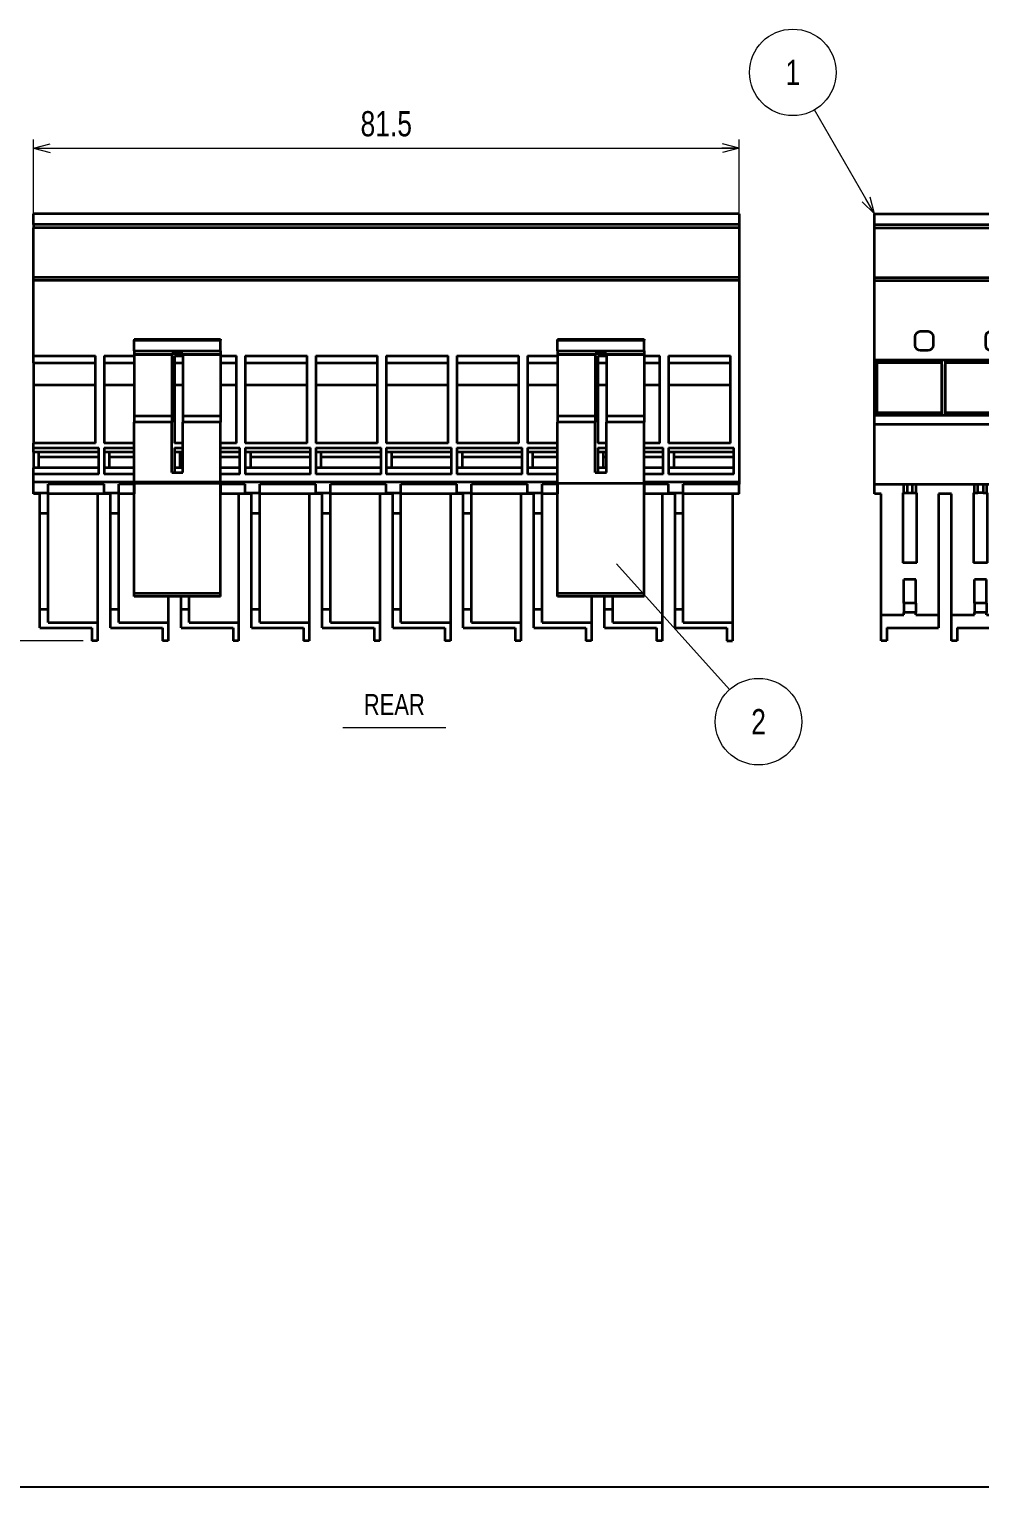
# Model space of a CAD drawing. Header units: millimetres. Extents: x 7 to 432, y 10 to 287.
# Drawn here: x 164.7 to 274.5, y 10.2 to 178.7 of the extents above; entities that cross this region are included whole.
import ezdxf
from ezdxf.enums import TextEntityAlignment as Align

# ---------------------------------------------------------------- set-up
doc = ezdxf.new("R2010")
doc.units = ezdxf.units.MM
for name, color, linetype in [('1', 7, 'Continuous'), ('GR01_バルーン', 7, 'Continuous'), ('図面枠D8M', 7, 'Continuous')]:
    doc.layers.add(name, color=color, linetype=linetype)
doc.styles.add('HG丸ｺﾞｼｯｸM-PRO', font='')
doc.styles.get('HG丸ｺﾞｼｯｸM-PRO').set_extended_font_data('HG丸ｺﾞｼｯｸM-PRO')

# ---------------------------------------------------------------- blocks, each defined once
blk = doc.blocks.new('BLKF023')
at = {"layer": '図面枠D8M', "color": 2, "linetype": 'Continuous', "lineweight": 25}
blk.add_line((7, 10.25), (413, 10.25), dxfattribs=at)
blk = doc.blocks.new('BLKF039')
at = {"layer": '1', "color": 7, "linetype": 'Continuous', "lineweight": 35}
for p, q in [((314.54, 125.13), (315.04, 125.13)), ((314.54, 125.13), (314.54, 117.03)), ((315.64, 125.13), (315.04, 125.13)), ((315.64, 125.13), (316.14, 125.13)), ((316.14, 117.03), (316.14, 125.13)), ((315.04, 117.03), (314.54, 117.03)), ((315.64, 117.03), (315.04, 117.03)), ((316.14, 117.03), (315.64, 117.03))]:
    blk.add_line(p, q, dxfattribs=at)
blk = doc.blocks.new('BLKF040')
at = {"layer": '1', "color": 7, "linetype": 'Continuous', "lineweight": 35}
for p, q in [((306.39, 125.13), (306.39, 117.03)), ((306.39, 125.13), (306.89, 125.13)), ((306.89, 125.13), (307.49, 125.13)), ((307.49, 125.13), (307.99, 125.13)), ((307.99, 117.03), (307.99, 125.13)), ((306.89, 117.03), (306.39, 117.03)), ((307.49, 117.03), (306.89, 117.03)), ((307.99, 117.03), (307.49, 117.03))]:
    blk.add_line(p, q, dxfattribs=at)
blk = doc.blocks.new('BLKF041')
at = {"layer": '1', "color": 7, "linetype": 'Continuous', "lineweight": 35}
for p, q in [((265.64, 125.13), (266.14, 125.13)), ((265.64, 125.13), (265.64, 117.03)), ((266.14, 125.13), (266.74, 125.13)), ((266.74, 125.13), (267.24, 125.13)), ((267.24, 117.03), (267.24, 125.13)), ((266.14, 117.03), (265.64, 117.03)), ((266.74, 117.03), (266.14, 117.03)), ((267.24, 117.03), (266.74, 117.03))]:
    blk.add_line(p, q, dxfattribs=at)
blk = doc.blocks.new('BLKF042')
at = {"layer": '1', "color": 7, "linetype": 'Continuous', "lineweight": 35}
for p, q in [((298.24, 125.13), (298.74, 125.13)), ((298.24, 125.13), (298.24, 117.03)), ((299.34, 125.13), (298.74, 125.13)), ((299.34, 125.13), (299.84, 125.13)), ((299.84, 117.03), (299.84, 125.13)), ((298.74, 117.03), (298.24, 117.03)), ((299.34, 117.03), (298.74, 117.03)), ((299.84, 117.03), (299.34, 117.03))]:
    blk.add_line(p, q, dxfattribs=at)
blk = doc.blocks.new('BLKF043')
at = {"layer": '1', "color": 7, "linetype": 'Continuous', "lineweight": 35}
for p, q in [((273.79, 125.13), (273.79, 117.03)), ((273.79, 125.13), (274.29, 125.13)), ((274.89, 125.13), (274.29, 125.13)), ((274.89, 125.13), (275.39, 125.13)), ((275.39, 117.03), (275.39, 125.13)), ((274.29, 117.03), (273.79, 117.03)), ((274.89, 117.03), (274.29, 117.03)), ((275.39, 117.03), (274.89, 117.03))]:
    blk.add_line(p, q, dxfattribs=at)
blk = doc.blocks.new('BLKF044')
at = {"layer": '1', "color": 7, "linetype": 'Continuous', "lineweight": 35}
for p, q in [((281.94, 125.13), (281.94, 117.03)), ((281.94, 125.13), (282.44, 125.13)), ((283.04, 125.13), (282.44, 125.13)), ((283.04, 125.13), (283.54, 125.13)), ((283.54, 117.03), (283.54, 125.13)), ((282.44, 117.03), (281.94, 117.03)), ((283.04, 117.03), (282.44, 117.03)), ((283.54, 117.03), (283.04, 117.03))]:
    blk.add_line(p, q, dxfattribs=at)
blk = doc.blocks.new('BLKF045')
at = {"layer": '1', "color": 7, "linetype": 'Continuous', "lineweight": 35}
for p, q in [((290.09, 125.13), (290.09, 117.03)), ((290.09, 125.13), (290.59, 125.13)), ((291.19, 125.13), (290.59, 125.13)), ((291.19, 125.13), (291.69, 125.13)), ((291.69, 117.03), (291.69, 125.13)), ((290.59, 117.03), (290.09, 117.03)), ((291.19, 117.03), (290.59, 117.03)), ((291.69, 117.03), (291.19, 117.03))]:
    blk.add_line(p, q, dxfattribs=at)
blk = doc.blocks.new('BLKF046')
at = {"layer": '1', "color": 7, "linetype": 'Continuous', "lineweight": 35}
for p, q in [((338.99, 125.13), (339.49, 125.13)), ((338.99, 125.13), (338.99, 117.03)), ((340.09, 125.13), (339.49, 125.13)), ((340.09, 125.13), (340.59, 125.13)), ((340.59, 117.03), (340.59, 125.13)), ((339.49, 117.03), (338.99, 117.03)), ((340.09, 117.03), (339.49, 117.03)), ((340.59, 117.03), (340.09, 117.03))]:
    blk.add_line(p, q, dxfattribs=at)
blk = doc.blocks.new('BLKF047')
at = {"layer": '1', "color": 7, "linetype": 'Continuous', "lineweight": 35}
for p, q in [((322.69, 125.13), (323.19, 125.13)), ((322.69, 125.13), (322.69, 117.03)), ((323.19, 125.13), (323.79, 125.13)), ((323.79, 125.13), (324.29, 125.13)), ((324.29, 117.03), (324.29, 125.13)), ((323.19, 117.03), (322.69, 117.03)), ((323.79, 117.03), (323.19, 117.03)), ((324.29, 117.03), (323.79, 117.03))]:
    blk.add_line(p, q, dxfattribs=at)
blk = doc.blocks.new('BLKF048')
at = {"layer": '1', "color": 7, "linetype": 'Continuous', "lineweight": 35}
for p, q in [((330.84, 125.13), (331.34, 125.13)), ((330.84, 125.13), (330.84, 117.03)), ((331.34, 125.13), (331.94, 125.13)), ((331.94, 125.13), (332.44, 125.13)), ((332.44, 117.03), (332.44, 125.13)), ((331.34, 117.03), (330.84, 117.03)), ((331.94, 117.03), (331.34, 117.03)), ((332.44, 117.03), (331.94, 117.03))]:
    blk.add_line(p, q, dxfattribs=at)
blk = doc.blocks.new('BLKF049')
at = {"layer": '1', "color": 7, "linetype": 'Continuous', "lineweight": 35}
for p, q in [((262.36, 156.13), (262.36, 157.36)), ((262.36, 157.36), (343.86, 157.36)), ((343.86, 157.36), (343.86, 156.13)), ((262.36, 156.13), (343.86, 156.13)), ((262.36, 155.76), (262.36, 156.13)), ((262.36, 155.76), (343.86, 155.76)), ((262.36, 150.02), (262.36, 155.76)), ((343.86, 156.13), (343.86, 155.76)), ((343.86, 155.76), (343.86, 150.02)), ((262.36, 150.02), (343.86, 150.02)), ((262.36, 149.66), (262.36, 150.02)), ((343.86, 150.02), (343.86, 149.66)), ((262.36, 149.66), (343.86, 149.66)), ((262.36, 140.51), (262.36, 149.66)), ((343.86, 149.66), (343.86, 142.27)), ((268.56, 143.76), (267.61, 143.76)), ((276.71, 143.76), (275.76, 143.76)), ((284.86, 143.76), (283.91, 143.76)), ((293.01, 143.76), (292.06, 143.76)), ((301.16, 143.76), (300.21, 143.76)), ((309.31, 143.76), (308.36, 143.76)), ((317.46, 143.76), (316.51, 143.76)), ((325.61, 143.76), (324.66, 143.76)), ((333.76, 143.76), (332.81, 143.76)), ((341.91, 143.76), (340.96, 143.76)), ((267.01, 143.16), (267.01, 142.21)), ((267.61, 141.61), (268.56, 141.61)), ((269.16, 142.21), (269.16, 143.16)), ((275.16, 143.16), (275.16, 142.21)), ((275.76, 141.61), (276.71, 141.61)), ((277.31, 142.21), (277.31, 143.16)), ((283.31, 143.16), (283.31, 142.21)), ((283.91, 141.61), (284.86, 141.61)), ((285.46, 142.21), (285.46, 143.16)), ((291.46, 143.16), (291.46, 142.21)), ((292.06, 141.61), (293.01, 141.61)), ((293.61, 142.21), (293.61, 143.16)), ((299.61, 143.16), (299.61, 142.21)), ((300.21, 141.61), (301.16, 141.61)), ((301.76, 142.21), (301.76, 143.16)), ((307.76, 143.16), (307.76, 142.21)), ((308.36, 141.61), (309.31, 141.61)), ((309.91, 142.21), (309.91, 143.16)), ((315.91, 143.16), (315.91, 142.21)), ((316.51, 141.61), (317.46, 141.61)), ((318.06, 142.21), (318.06, 143.16)), ((324.06, 143.16), (324.06, 142.21)), ((324.66, 141.61), (325.61, 141.61)), ((326.21, 142.21), (326.21, 143.16)), ((332.21, 143.16), (332.21, 142.21)), ((332.81, 141.61), (333.76, 141.61)), ((334.36, 142.21), (334.36, 143.16)), ((340.36, 143.16), (340.36, 142.21)), ((340.96, 141.61), (341.91, 141.61)), ((342.51, 142.21), (342.51, 143.16)), ((343.86, 141.77), (343.86, 142.27)), ((343.86, 141.77), (343.86, 141.46)), ((262.36, 140.51), (343.86, 140.51)), ((262.36, 140.2), (262.36, 140.51)), ((262.36, 134.42), (262.36, 140.2)), ((262.65, 140.2), (270.12, 140.2)), ((270.51, 140.2), (278.27, 140.2)), ((278.66, 140.2), (286.42, 140.2)), ((286.81, 140.2), (294.57, 140.2)), ((294.96, 140.2), (302.72, 140.2)), ((303.11, 140.2), (310.87, 140.2)), ((311.26, 140.2), (319.02, 140.2)), ((319.41, 140.2), (327.17, 140.2)), ((327.56, 140.2), (335.32, 140.2)), ((335.71, 140.2), (343.47, 140.2)), ((343.86, 141.46), (343.86, 140.96)), ((343.86, 140.96), (343.86, 140.51)), ((343.86, 140.51), (343.86, 140.2)), ((343.86, 140.2), (343.86, 134.42)), ((262.36, 134.11), (262.36, 134.42)), ((262.36, 134.11), (343.86, 134.11)), ((262.36, 133.08), (262.36, 134.11)), ((262.65, 134.42), (270.12, 134.42)), ((270.51, 134.42), (278.27, 134.42)), ((278.66, 134.42), (286.42, 134.42)), ((286.81, 134.42), (294.57, 134.42)), ((294.96, 134.42), (302.72, 134.42)), ((303.11, 134.42), (310.87, 134.42)), ((311.26, 134.42), (319.02, 134.42)), ((319.41, 134.42), (327.17, 134.42)), ((327.56, 134.42), (335.32, 134.42)), ((335.71, 134.42), (343.47, 134.42)), ((343.86, 134.42), (343.86, 134.11)), ((343.86, 134.11), (343.86, 133.08)), ((262.36, 126.13), (262.36, 133.08)), ((262.36, 133.08), (343.86, 133.08)), ((343.86, 133.08), (343.86, 126.13)), ((262.36, 125.03), (262.36, 126.13)), ((262.36, 126.13), (265.74, 126.13)), ((263.11, 125.03), (262.36, 125.03)), ((263.11, 111.03), (263.11, 125.03)), ((265.74, 126.13), (266.14, 126.13)), ((265.74, 125.13), (265.74, 126.13)), ((266.14, 126.13), (266.74, 126.13)), ((266.14, 126.13), (266.14, 125.13)), ((266.14, 125.13), (266.74, 125.13)), ((266.74, 125.13), (266.74, 126.13)), ((266.74, 126.13), (267.14, 126.13)), ((267.14, 126.13), (267.14, 125.13)), ((267.14, 126.13), (273.89, 126.13)), ((271.26, 125.03), (269.76, 125.03)), ((269.76, 125.03), (269.76, 111.03)), ((271.26, 111.03), (271.26, 125.03)), ((273.89, 126.13), (274.29, 126.13)), ((273.89, 125.13), (273.89, 126.13)), ((274.29, 126.13), (274.89, 126.13)), ((274.29, 125.13), (274.29, 126.13)), ((274.89, 125.13), (274.29, 125.13)), ((274.89, 126.13), (274.89, 125.13)), ((274.89, 126.13), (275.29, 126.13)), ((275.29, 126.13), (282.04, 126.13)), ((275.29, 126.13), (275.29, 125.13)), ((279.41, 125.03), (277.91, 125.03)), ((277.91, 125.03), (277.91, 111.03)), ((279.41, 111.03), (279.41, 125.03)), ((282.04, 126.13), (282.44, 126.13)), ((282.04, 125.13), (282.04, 126.13)), ((282.44, 126.13), (283.04, 126.13)), ((282.44, 125.13), (282.44, 126.13)), ((283.04, 125.13), (282.44, 125.13)), ((283.04, 126.13), (283.44, 126.13)), ((283.04, 126.13), (283.04, 125.13)), ((283.44, 126.13), (283.44, 125.13)), ((283.44, 126.13), (290.19, 126.13)), ((287.56, 125.03), (286.06, 125.03)), ((286.06, 125.03), (286.06, 111.03)), ((287.56, 111.03), (287.56, 125.03)), ((290.19, 126.13), (290.59, 126.13)), ((290.19, 125.13), (290.19, 126.13)), ((290.59, 126.13), (291.19, 126.13)), ((290.59, 125.13), (290.59, 126.13)), ((291.19, 125.13), (290.59, 125.13)), ((291.19, 126.13), (291.59, 126.13)), ((291.19, 126.13), (291.19, 125.13)), ((291.59, 126.13), (298.34, 126.13)), ((291.59, 126.13), (291.59, 125.13)), ((295.71, 125.03), (294.21, 125.03)), ((294.21, 125.03), (294.21, 111.03)), ((295.71, 111.03), (295.71, 125.03)), ((298.34, 125.13), (298.34, 126.13)), ((298.34, 126.13), (298.74, 126.13)), ((298.74, 126.13), (298.74, 125.13)), ((298.74, 126.13), (299.34, 126.13)), ((299.34, 125.13), (298.74, 125.13)), ((299.34, 126.13), (299.74, 126.13)), ((299.34, 125.13), (299.34, 126.13)), ((299.74, 126.13), (306.49, 126.13)), ((299.74, 126.13), (299.74, 125.13)), ((303.86, 125.03), (302.36, 125.03)), ((302.36, 125.03), (302.36, 111.03)), ((303.86, 111.03), (303.86, 125.03)), ((306.49, 126.13), (306.89, 126.13)), ((306.49, 125.13), (306.49, 126.13)), ((306.89, 126.13), (307.49, 126.13)), ((306.89, 125.13), (306.89, 126.13)), ((306.89, 125.13), (307.49, 125.13)), ((307.49, 126.13), (307.89, 126.13)), ((307.49, 125.13), (307.49, 126.13)), ((307.89, 126.13), (314.64, 126.13)), ((307.89, 126.13), (307.89, 125.13)), ((312.01, 125.03), (310.51, 125.03)), ((310.51, 125.03), (310.51, 111.03)), ((312.01, 111.03), (312.01, 125.03)), ((314.64, 125.13), (314.64, 126.13)), ((314.64, 126.13), (315.04, 126.13)), ((315.04, 125.13), (315.04, 126.13)), ((315.04, 126.13), (315.64, 126.13)), ((315.64, 125.13), (315.04, 125.13)), ((315.64, 126.13), (316.04, 126.13)), ((315.64, 125.13), (315.64, 126.13)), ((316.04, 126.13), (322.79, 126.13)), ((316.04, 126.13), (316.04, 125.13)), ((320.16, 125.03), (318.66, 125.03)), ((318.66, 125.03), (318.66, 111.03)), ((320.16, 111.03), (320.16, 125.03)), ((322.79, 125.13), (322.79, 126.13)), ((322.79, 126.13), (323.19, 126.13)), ((323.19, 126.13), (323.19, 125.13)), ((323.19, 126.13), (323.79, 126.13)), ((323.19, 125.13), (323.79, 125.13)), ((323.79, 126.13), (324.19, 126.13)), ((323.79, 126.13), (323.79, 125.13)), ((324.19, 126.13), (330.94, 126.13)), ((324.19, 126.13), (324.19, 125.13)), ((328.31, 125.03), (326.81, 125.03)), ((326.81, 125.03), (326.81, 111.03)), ((328.31, 111.03), (328.31, 125.03)), ((330.94, 126.13), (331.34, 126.13)), ((330.94, 125.13), (330.94, 126.13)), ((331.34, 126.13), (331.94, 126.13)), ((331.34, 125.13), (331.34, 126.13)), ((331.34, 125.13), (331.94, 125.13)), ((331.94, 126.13), (332.34, 126.13)), ((331.94, 126.13), (331.94, 125.13)), ((332.34, 126.13), (339.09, 126.13)), ((332.34, 126.13), (332.34, 125.13)), ((336.46, 125.03), (334.96, 125.03)), ((334.96, 125.03), (334.96, 111.03)), ((336.46, 111.03), (336.46, 125.03)), ((339.09, 125.13), (339.09, 126.13)), ((339.09, 126.13), (339.49, 126.13)), ((339.49, 126.13), (340.09, 126.13)), ((339.49, 126.13), (339.49, 125.13)), ((340.09, 125.13), (339.49, 125.13)), ((340.09, 126.13), (340.49, 126.13)), ((340.09, 125.13), (340.09, 126.13)), ((340.49, 126.13), (343.86, 126.13)), ((340.49, 126.13), (340.49, 125.13)), ((343.86, 125.03), (343.11, 125.03)), ((343.11, 125.03), (343.11, 111.03)), ((343.86, 126.13), (343.86, 125.03)), ((266.74, 117.03), (266.14, 117.03)), ((274.89, 117.03), (274.29, 117.03)), ((283.04, 117.03), (282.44, 117.03)), ((291.19, 117.03), (290.59, 117.03)), ((299.34, 117.03), (298.74, 117.03)), ((307.49, 117.03), (306.89, 117.03)), ((315.64, 117.03), (315.04, 117.03)), ((323.79, 117.03), (323.19, 117.03)), ((331.94, 117.03), (331.34, 117.03)), ((340.09, 117.03), (339.49, 117.03)), ((265.74, 112.37), (265.74, 115.1)), ((267.14, 115.1), (265.74, 115.1)), ((267.14, 112.37), (267.14, 115.1)), ((275.29, 115.1), (273.89, 115.1)), ((273.89, 112.37), (273.89, 115.1)), ((275.29, 112.37), (275.29, 115.1)), ((283.44, 115.1), (282.04, 115.1)), ((282.04, 112.37), (282.04, 115.1)), ((283.44, 112.37), (283.44, 115.1)), ((291.59, 115.1), (290.19, 115.1)), ((290.19, 112.37), (290.19, 115.1)), ((291.59, 112.37), (291.59, 115.1)), ((299.74, 115.1), (298.34, 115.1)), ((298.34, 112.37), (298.34, 115.1)), ((299.74, 112.37), (299.74, 115.1)), ((307.89, 115.1), (306.49, 115.1)), ((306.49, 112.37), (306.49, 115.1)), ((307.89, 112.37), (307.89, 115.1)), ((316.04, 115.1), (314.64, 115.1)), ((314.64, 112.37), (314.64, 115.1)), ((316.04, 112.37), (316.04, 115.1)), ((322.79, 112.37), (322.79, 115.1)), ((324.19, 115.1), (322.79, 115.1)), ((324.19, 112.37), (324.19, 115.1)), ((330.94, 112.37), (330.94, 115.1)), ((332.34, 115.1), (330.94, 115.1)), ((332.34, 112.37), (332.34, 115.1)), ((339.09, 112.37), (339.09, 115.1)), ((340.49, 115.1), (339.09, 115.1)), ((340.49, 112.37), (340.49, 115.1)), ((265.74, 112.37), (265.74, 111.3)), ((265.74, 111.03), (265.74, 111.3)), ((267.14, 112.37), (267.14, 111.3)), ((267.14, 111.03), (267.14, 111.3)), ((273.89, 112.37), (273.89, 111.3)), ((273.89, 111.03), (273.89, 111.3)), ((275.29, 112.37), (275.29, 111.3)), ((275.29, 111.03), (275.29, 111.3)), ((282.04, 112.37), (282.04, 111.3)), ((282.04, 111.03), (282.04, 111.3)), ((283.44, 112.37), (283.44, 111.3)), ((283.44, 111.03), (283.44, 111.3)), ((290.19, 112.37), (290.19, 111.3)), ((290.19, 111.03), (290.19, 111.3)), ((291.59, 112.37), (291.59, 111.3)), ((291.59, 111.03), (291.59, 111.3)), ((298.34, 112.37), (298.34, 111.3)), ((298.34, 111.03), (298.34, 111.3)), ((299.74, 112.37), (299.74, 111.3)), ((299.74, 111.03), (299.74, 111.3)), ((306.49, 112.37), (306.49, 111.3)), ((306.49, 111.03), (306.49, 111.3)), ((307.89, 112.37), (307.89, 111.3)), ((307.89, 111.03), (307.89, 111.3)), ((314.64, 112.37), (314.64, 111.3)), ((314.64, 111.03), (314.64, 111.3)), ((316.04, 112.37), (316.04, 111.3)), ((316.04, 111.03), (316.04, 111.3)), ((322.79, 112.37), (322.79, 111.3)), ((322.79, 111.03), (322.79, 111.3)), ((324.19, 112.37), (324.19, 111.3)), ((324.19, 111.03), (324.19, 111.3)), ((330.94, 112.37), (330.94, 111.3)), ((330.94, 111.03), (330.94, 111.3)), ((332.34, 112.37), (332.34, 111.3)), ((332.34, 111.03), (332.34, 111.3)), ((339.09, 112.37), (339.09, 111.3)), ((339.09, 111.03), (339.09, 111.3)), ((340.49, 112.37), (340.49, 111.3)), ((340.49, 111.03), (340.49, 111.3)), ((263.11, 108.03), (263.11, 111.03)), ((263.11, 111.03), (265.74, 111.03)), ((263.76, 109.53), (263.76, 108.03)), ((263.76, 109.53), (269.76, 109.53)), ((267.14, 111.03), (269.76, 111.03)), ((269.76, 111.03), (269.76, 109.53)), ((271.26, 108.03), (271.26, 111.03)), ((271.26, 111.03), (273.89, 111.03)), ((271.91, 109.53), (271.91, 108.03)), ((271.91, 109.53), (277.91, 109.53)), ((275.29, 111.03), (277.91, 111.03)), ((277.91, 111.03), (277.91, 109.53)), ((279.41, 108.03), (279.41, 111.03)), ((279.41, 111.03), (282.04, 111.03)), ((280.06, 109.53), (280.06, 108.03)), ((280.06, 109.53), (286.06, 109.53)), ((283.44, 111.03), (286.06, 111.03)), ((286.06, 111.03), (286.06, 109.53)), ((287.56, 108.03), (287.56, 111.03)), ((287.56, 111.03), (290.19, 111.03)), ((288.21, 109.53), (288.21, 108.03)), ((288.21, 109.53), (294.21, 109.53)), ((291.59, 111.03), (294.21, 111.03)), ((294.21, 111.03), (294.21, 109.53)), ((295.71, 108.03), (295.71, 111.03)), ((295.71, 111.03), (298.34, 111.03)), ((296.36, 109.53), (296.36, 108.03)), ((296.36, 109.53), (302.36, 109.53)), ((299.74, 111.03), (302.36, 111.03)), ((302.36, 111.03), (302.36, 109.53)), ((303.86, 108.03), (303.86, 111.03)), ((303.86, 111.03), (306.49, 111.03)), ((304.51, 109.53), (304.51, 108.03)), ((304.51, 109.53), (310.51, 109.53)), ((307.89, 111.03), (310.51, 111.03)), ((310.51, 111.03), (310.51, 109.53)), ((312.01, 108.03), (312.01, 111.03)), ((312.01, 111.03), (314.64, 111.03)), ((312.66, 109.53), (312.66, 108.03)), ((312.66, 109.53), (318.66, 109.53)), ((316.04, 111.03), (318.66, 111.03)), ((318.66, 111.03), (318.66, 109.53)), ((320.16, 111.03), (322.79, 111.03)), ((320.16, 108.03), (320.16, 111.03)), ((320.81, 109.53), (320.81, 108.03)), ((320.81, 109.53), (326.81, 109.53)), ((324.19, 111.03), (326.81, 111.03)), ((326.81, 111.03), (326.81, 109.53)), ((328.31, 108.03), (328.31, 111.03)), ((328.31, 111.03), (330.94, 111.03)), ((328.96, 109.53), (334.96, 109.53)), ((328.96, 109.53), (328.96, 108.03)), ((332.34, 111.03), (334.96, 111.03)), ((334.96, 111.03), (334.96, 109.53)), ((336.46, 111.03), (339.09, 111.03)), ((336.46, 108.03), (336.46, 111.03)), ((337.11, 109.53), (343.11, 109.53)), ((337.11, 109.53), (337.11, 108.03)), ((340.49, 111.03), (343.11, 111.03)), ((343.11, 111.03), (343.11, 109.53)), ((263.76, 108.03), (263.11, 108.03)), ((271.91, 108.03), (271.26, 108.03)), ((280.06, 108.03), (279.41, 108.03)), ((288.21, 108.03), (287.56, 108.03)), ((296.36, 108.03), (295.71, 108.03)), ((304.51, 108.03), (303.86, 108.03)), ((312.66, 108.03), (312.01, 108.03)), ((320.81, 108.03), (320.16, 108.03)), ((328.96, 108.03), (328.31, 108.03)), ((337.11, 108.03), (336.46, 108.03))]:
    blk.add_line(p, q, dxfattribs=at)
at = {"layer": '1', "color": 2, "linetype": 'Continuous', "lineweight": 35}
for p, q in [((267.14, 112.37), (265.74, 112.37)), ((267.14, 111.3), (265.74, 111.3)), ((275.29, 112.37), (273.89, 112.37)), ((275.29, 111.3), (273.89, 111.3)), ((283.44, 112.37), (282.04, 112.37)), ((283.44, 111.3), (282.04, 111.3)), ((291.59, 112.37), (290.19, 112.37)), ((291.59, 111.3), (290.19, 111.3)), ((299.74, 112.37), (298.34, 112.37)), ((299.74, 111.3), (298.34, 111.3)), ((307.89, 112.37), (306.49, 112.37)), ((307.89, 111.3), (306.49, 111.3)), ((316.04, 112.37), (314.64, 112.37)), ((316.04, 111.3), (314.64, 111.3)), ((324.19, 112.37), (322.79, 112.37)), ((324.19, 111.3), (322.79, 111.3)), ((332.34, 112.37), (330.94, 112.37)), ((332.34, 111.3), (330.94, 111.3)), ((340.49, 112.37), (339.09, 112.37)), ((340.49, 111.3), (339.09, 111.3))]:
    blk.add_line(p, q, dxfattribs=at)
at = {"layer": '1', "color": 7, "linetype": 'Continuous', "lineweight": 35}
for centre, start, end in [((267.61, 143.16), 90, 180), ((268.56, 143.16), 0, 90), ((275.76, 143.16), 90, 180), ((276.71, 143.16), 0, 90), ((283.91, 143.16), 90, 180), ((284.86, 143.16), 0, 90), ((292.06, 143.16), 90, 180), ((293.01, 143.16), 0, 90), ((300.21, 143.16), 90, 180), ((301.16, 143.16), 0, 90), ((308.36, 143.16), 90, 180), ((309.31, 143.16), 0, 90), ((316.51, 143.16), 90, 180), ((317.46, 143.16), 0, 90), ((324.66, 143.16), 90, 180), ((325.61, 143.16), 0, 90), ((332.81, 143.16), 90, 180), ((333.76, 143.16), 0, 90), ((340.96, 143.16), 90, 180), ((341.91, 143.16), 0, 90), ((267.61, 142.21), 180, 270), ((268.56, 142.21), 270, 0), ((275.76, 142.21), 180, 270), ((276.71, 142.21), 270, 0), ((283.91, 142.21), 180, 270), ((284.86, 142.21), 270, 0), ((292.06, 142.21), 180, 270), ((293.01, 142.21), 270, 0), ((300.21, 142.21), 180, 270), ((301.16, 142.21), 270, 0), ((308.36, 142.21), 180, 270), ((309.31, 142.21), 270, 0), ((316.51, 142.21), 180, 270), ((317.46, 142.21), 270, 0), ((324.66, 142.21), 180, 270), ((325.61, 142.21), 270, 0), ((332.81, 142.21), 180, 270), ((333.76, 142.21), 270, 0), ((340.96, 142.21), 180, 270), ((341.91, 142.21), 270, 0)]:
    blk.add_arc(centre, 0.6, start, end, dxfattribs=at)
blk = doc.blocks.new('BLKF038')
at = {"layer": '1', "color": 7, "linetype": 'Continuous', "lineweight": 35}
for name in ['BLKF049', 'BLKF041', 'BLKF043', 'BLKF044', 'BLKF045', 'BLKF042', 'BLKF040', 'BLKF039', 'BLKF047', 'BLKF048', 'BLKF046']:
    blk.add_blockref(name, (0, 0), dxfattribs=at)
blk = doc.blocks.new('BLKF064')
at = {"layer": '1', "color": 7, "linetype": 'Continuous', "lineweight": 35}
for p, q in [((225.73, 142.9), (225.73, 142.76)), ((225.73, 142.9), (235.73, 142.9)), ((225.73, 141.52), (225.73, 142.76)), ((225.73, 141.52), (225.73, 141.14)), ((225.73, 141.52), (235.73, 141.52)), ((235.73, 142.9), (235.73, 142.76)), ((235.73, 141.52), (235.73, 142.76)), ((235.73, 141.52), (235.73, 141.14)), ((225.73, 141.14), (225.73, 141.07)), ((225.73, 141.14), (230.08, 141.14)), ((225.73, 141.07), (225.73, 134.03)), ((230.08, 141.07), (225.73, 141.07)), ((230.08, 141.22), (231.38, 141.22)), ((230.08, 141.22), (230.08, 141.14)), ((230.08, 141.14), (230.08, 141.07)), ((230.08, 141.07), (230.08, 134.03)), ((231.38, 141.22), (231.38, 141.14)), ((231.38, 141.14), (231.38, 141.07)), ((231.38, 141.14), (235.73, 141.14)), ((235.73, 141.07), (231.38, 141.07)), ((231.38, 141.07), (231.38, 134.03)), ((235.73, 141.14), (235.73, 141.07)), ((235.73, 141.07), (235.73, 134.03)), ((225.73, 134.03), (230.08, 134.03)), ((225.73, 134.03), (225.73, 133.31)), ((225.73, 113.14), (225.73, 133.31)), ((230.08, 134.03), (230.08, 133.31)), ((230.08, 127.48), (230.08, 133.31)), ((231.38, 134.03), (235.73, 134.03)), ((231.38, 134.03), (231.38, 133.31)), ((231.38, 127.48), (231.38, 133.31)), ((235.73, 134.03), (235.73, 133.31)), ((235.73, 113.14), (235.73, 133.31)), ((230.08, 127.48), (231.38, 127.48)), ((225.73, 126.25), (225.73, 125.03)), ((235.73, 126.25), (235.73, 125.03)), ((225.73, 113.14), (225.73, 113.53)), ((235.73, 113.14), (225.73, 113.14)), ((235.73, 113.14), (235.73, 113.53))]:
    blk.add_line(p, q, dxfattribs=at)
at = {"layer": '1', "color": 2, "linetype": 'Continuous', "lineweight": 35}
for p, q in [((225.73, 142.76), (235.73, 142.76)), ((230.08, 133.31), (225.73, 133.31)), ((235.73, 133.31), (231.38, 133.31)), ((225.73, 126.25), (235.73, 126.25)), ((225.73, 113.53), (231.16, 113.53)), ((231.16, 113.53), (235.73, 113.53))]:
    blk.add_line(p, q, dxfattribs=at)
blk = doc.blocks.new('BLKF065')
at = {"layer": '1', "color": 7, "linetype": 'Continuous', "lineweight": 35}
for p, q in [((176.83, 142.9), (176.83, 142.76)), ((176.83, 142.9), (186.83, 142.9)), ((176.83, 141.52), (176.83, 142.76)), ((176.83, 141.52), (176.83, 141.14)), ((176.83, 141.52), (186.83, 141.52)), ((186.83, 142.9), (186.83, 142.76)), ((186.83, 141.52), (186.83, 142.76)), ((186.83, 141.52), (186.83, 141.14)), ((176.83, 141.14), (176.83, 141.07)), ((176.83, 141.14), (181.18, 141.14)), ((176.83, 141.07), (176.83, 134.03)), ((181.18, 141.07), (176.83, 141.07)), ((181.18, 141.22), (182.48, 141.22)), ((181.18, 141.22), (181.18, 141.14)), ((181.18, 141.14), (181.18, 141.07)), ((181.18, 141.07), (181.18, 134.03)), ((182.48, 141.22), (182.48, 141.14)), ((182.48, 141.14), (182.48, 141.07)), ((182.48, 141.14), (186.83, 141.14)), ((186.83, 141.07), (182.48, 141.07)), ((182.48, 141.07), (182.48, 134.03)), ((186.83, 141.14), (186.83, 141.07)), ((186.83, 141.07), (186.83, 134.03)), ((176.83, 134.03), (181.18, 134.03)), ((176.83, 134.03), (176.83, 133.31)), ((176.83, 113.14), (176.83, 133.31)), ((181.18, 134.03), (181.18, 133.31)), ((181.18, 127.48), (181.18, 133.31)), ((182.48, 134.03), (186.83, 134.03)), ((182.48, 134.03), (182.48, 133.31)), ((182.48, 127.48), (182.48, 133.31)), ((186.83, 134.03), (186.83, 133.31)), ((186.83, 113.14), (186.83, 133.31)), ((181.18, 127.48), (182.48, 127.48)), ((176.83, 126.25), (176.83, 125.03)), ((186.83, 126.25), (186.83, 125.03)), ((176.83, 113.14), (176.83, 113.53)), ((186.83, 113.14), (176.83, 113.14)), ((186.83, 113.14), (186.83, 113.53))]:
    blk.add_line(p, q, dxfattribs=at)
at = {"layer": '1', "color": 2, "linetype": 'Continuous', "lineweight": 35}
for p, q in [((176.83, 142.76), (186.83, 142.76)), ((181.18, 133.31), (176.83, 133.31)), ((186.83, 133.31), (182.48, 133.31)), ((176.83, 126.25), (186.83, 126.25)), ((176.83, 113.53), (182.26, 113.53)), ((182.26, 113.53), (186.83, 113.53))]:
    blk.add_line(p, q, dxfattribs=at)
blk = doc.blocks.new('BLKF063')
at = {"layer": '1', "color": 7, "linetype": 'Continuous', "lineweight": 35}
for p, q in [((246.71, 157.36), (165.21, 157.36)), ((165.21, 156.13), (165.21, 157.36)), ((246.71, 157.36), (246.71, 156.13)), ((246.71, 156.13), (165.21, 156.13)), ((165.21, 156.13), (165.21, 155.76)), ((246.71, 155.76), (165.21, 155.76)), ((165.21, 150.02), (165.21, 155.76)), ((246.71, 156.13), (246.71, 155.76)), ((246.71, 155.76), (246.71, 150.02)), ((246.71, 150.02), (165.21, 150.02)), ((165.21, 149.66), (165.21, 150.02)), ((246.71, 150.02), (246.71, 149.66)), ((246.71, 149.66), (165.21, 149.66)), ((165.21, 140.96), (165.21, 149.66)), ((246.71, 149.66), (246.71, 126.37)), ((165.21, 140.96), (172.36, 140.96)), ((165.21, 140.14), (165.21, 140.96)), ((165.21, 140.14), (172.36, 140.14)), ((165.21, 140.14), (165.21, 137.58)), ((172.36, 140.14), (172.36, 140.96)), ((172.36, 137.58), (172.36, 140.14)), ((173.36, 140.96), (176.83, 140.96)), ((173.36, 140.96), (173.36, 140.14)), ((173.36, 140.14), (176.83, 140.14)), ((173.36, 140.14), (173.36, 137.58)), ((181.51, 140.96), (182.48, 140.96)), ((181.51, 140.96), (181.51, 140.14)), ((181.51, 140.14), (182.48, 140.14)), ((181.51, 140.14), (181.51, 137.58)), ((186.83, 140.96), (188.66, 140.96)), ((186.83, 140.14), (188.66, 140.14)), ((188.66, 140.14), (188.66, 140.96)), ((188.66, 137.58), (188.66, 140.14)), ((189.66, 140.96), (189.66, 140.14)), ((189.66, 140.96), (196.81, 140.96)), ((189.66, 140.14), (189.66, 137.58)), ((189.66, 140.14), (196.81, 140.14)), ((196.81, 140.14), (196.81, 140.96)), ((196.81, 137.58), (196.81, 140.14)), ((197.81, 140.96), (204.96, 140.96)), ((197.81, 140.96), (197.81, 140.14)), ((197.81, 140.14), (204.96, 140.14)), ((197.81, 140.14), (197.81, 137.58)), ((204.96, 140.14), (204.96, 140.96)), ((204.96, 137.58), (204.96, 140.14)), ((205.96, 140.96), (213.11, 140.96)), ((205.96, 140.96), (205.96, 140.14)), ((205.96, 140.14), (213.11, 140.14)), ((205.96, 140.14), (205.96, 137.58)), ((213.11, 140.14), (213.11, 140.96)), ((213.11, 137.58), (213.11, 140.14)), ((214.11, 140.96), (214.11, 140.14)), ((214.11, 140.96), (221.26, 140.96)), ((214.11, 140.14), (221.26, 140.14)), ((214.11, 140.14), (214.11, 137.58)), ((221.26, 140.14), (221.26, 140.96)), ((221.26, 137.58), (221.26, 140.14)), ((222.26, 140.96), (225.73, 140.96)), ((222.26, 140.96), (222.26, 140.14)), ((222.26, 140.14), (225.73, 140.14)), ((222.26, 140.14), (222.26, 137.58)), ((230.41, 140.96), (231.38, 140.96)), ((230.41, 140.96), (230.41, 140.14)), ((230.41, 140.14), (231.38, 140.14)), ((230.41, 140.14), (230.41, 137.58)), ((235.73, 140.96), (237.56, 140.96)), ((235.73, 140.14), (237.56, 140.14)), ((237.56, 140.14), (237.56, 140.96)), ((237.56, 137.58), (237.56, 140.14)), ((238.56, 140.96), (245.71, 140.96)), ((238.56, 140.96), (238.56, 140.14)), ((238.56, 140.14), (245.71, 140.14)), ((238.56, 140.14), (238.56, 137.58)), ((245.71, 140.14), (245.71, 140.96)), ((245.71, 137.58), (245.71, 140.14)), ((172.36, 137.58), (165.21, 137.58)), ((165.21, 137.58), (165.21, 130.86)), ((172.36, 130.86), (172.36, 137.58)), ((173.36, 137.58), (173.36, 130.86)), ((176.83, 137.58), (173.36, 137.58)), ((181.51, 137.58), (181.51, 130.86)), ((182.48, 137.58), (181.51, 137.58)), ((188.66, 137.58), (186.83, 137.58)), ((188.66, 130.86), (188.66, 137.58)), ((189.66, 137.58), (189.66, 130.86)), ((196.81, 137.58), (189.66, 137.58)), ((196.81, 130.86), (196.81, 137.58)), ((197.81, 137.58), (197.81, 130.86)), ((204.96, 137.58), (197.81, 137.58)), ((204.96, 130.86), (204.96, 137.58)), ((213.11, 137.58), (205.96, 137.58)), ((205.96, 137.58), (205.96, 130.86)), ((213.11, 130.86), (213.11, 137.58)), ((221.26, 137.58), (214.11, 137.58)), ((214.11, 137.58), (214.11, 130.86)), ((221.26, 130.86), (221.26, 137.58)), ((222.26, 137.58), (222.26, 130.86)), ((225.73, 137.58), (222.26, 137.58)), ((230.41, 137.58), (230.41, 130.86)), ((231.38, 137.58), (230.41, 137.58)), ((237.56, 137.58), (235.73, 137.58)), ((237.56, 130.86), (237.56, 137.58)), ((238.56, 137.58), (238.56, 130.86)), ((245.71, 137.58), (238.56, 137.58)), ((245.71, 130.86), (245.71, 137.58)), ((172.36, 130.86), (165.21, 130.86)), ((165.21, 130.33), (165.21, 130.86)), ((165.21, 130.33), (172.76, 130.33)), ((165.21, 129.83), (165.21, 130.33)), ((165.81, 129.83), (165.21, 129.83)), ((165.21, 129.83), (165.21, 128.03)), ((172.76, 129.83), (165.81, 129.83)), ((165.81, 129.83), (165.81, 129.24)), ((172.76, 129.83), (172.76, 130.33)), ((172.76, 129.24), (172.76, 129.83)), ((176.83, 130.86), (173.36, 130.86)), ((173.36, 130.33), (173.36, 129.83)), ((173.36, 130.33), (176.83, 130.33)), ((173.96, 129.83), (173.36, 129.83)), ((173.36, 129.83), (173.36, 128.03)), ((176.83, 129.83), (173.96, 129.83)), ((173.96, 129.83), (173.96, 129.24)), ((182.48, 130.86), (181.51, 130.86)), ((181.51, 130.33), (181.51, 129.83)), ((181.51, 130.33), (182.48, 130.33)), ((182.11, 129.83), (181.51, 129.83)), ((181.51, 129.83), (181.51, 128.03)), ((182.11, 129.83), (182.11, 129.24)), ((182.48, 129.83), (182.11, 129.83)), ((188.66, 130.86), (186.83, 130.86)), ((186.83, 130.33), (189.06, 130.33)), ((189.06, 129.83), (186.83, 129.83)), ((189.06, 129.83), (189.06, 130.33)), ((189.06, 129.24), (189.06, 129.83)), ((196.81, 130.86), (189.66, 130.86)), ((189.66, 130.33), (197.21, 130.33)), ((189.66, 130.33), (189.66, 129.83)), ((189.66, 129.83), (189.66, 128.03)), ((190.26, 129.83), (189.66, 129.83)), ((190.26, 129.83), (190.26, 129.24)), ((197.21, 129.83), (190.26, 129.83)), ((197.21, 129.83), (197.21, 130.33)), ((197.21, 129.24), (197.21, 129.83)), ((204.96, 130.86), (197.81, 130.86)), ((197.81, 130.33), (197.81, 129.83)), ((197.81, 130.33), (205.36, 130.33)), ((198.41, 129.83), (197.81, 129.83)), ((197.81, 129.83), (197.81, 128.03)), ((198.41, 129.83), (198.41, 129.24)), ((205.36, 129.83), (198.41, 129.83)), ((205.36, 129.83), (205.36, 130.33)), ((205.36, 129.24), (205.36, 129.83)), ((213.11, 130.86), (205.96, 130.86)), ((205.96, 130.33), (205.96, 129.83)), ((205.96, 130.33), (213.51, 130.33)), ((206.56, 129.83), (205.96, 129.83)), ((205.96, 129.83), (205.96, 128.03)), ((206.56, 129.83), (206.56, 129.24)), ((213.51, 129.83), (206.56, 129.83)), ((213.51, 129.83), (213.51, 130.33)), ((213.51, 129.24), (213.51, 129.83)), ((221.26, 130.86), (214.11, 130.86)), ((214.11, 130.33), (221.66, 130.33)), ((214.11, 130.33), (214.11, 129.83)), ((214.71, 129.83), (214.11, 129.83)), ((214.11, 129.83), (214.11, 128.03)), ((221.66, 129.83), (214.71, 129.83)), ((214.71, 129.83), (214.71, 129.24)), ((221.66, 129.83), (221.66, 130.33)), ((221.66, 129.24), (221.66, 129.83)), ((225.73, 130.86), (222.26, 130.86)), ((222.26, 130.33), (222.26, 129.83)), ((222.26, 130.33), (225.73, 130.33)), ((222.86, 129.83), (222.26, 129.83)), ((222.26, 129.83), (222.26, 128.03)), ((225.73, 129.83), (222.86, 129.83)), ((222.86, 129.83), (222.86, 129.24)), ((231.38, 130.86), (230.41, 130.86)), ((230.41, 130.33), (230.41, 129.83)), ((230.41, 130.33), (231.38, 130.33)), ((231.01, 129.83), (230.41, 129.83)), ((230.41, 129.83), (230.41, 128.03)), ((231.01, 129.83), (231.01, 129.24)), ((231.38, 129.83), (231.01, 129.83)), ((237.56, 130.86), (235.73, 130.86)), ((235.73, 130.33), (237.96, 130.33)), ((237.96, 129.83), (235.73, 129.83)), ((237.96, 129.83), (237.96, 130.33)), ((237.96, 129.24), (237.96, 129.83)), ((245.71, 130.86), (238.56, 130.86)), ((238.56, 130.33), (246.11, 130.33)), ((238.56, 130.33), (238.56, 129.83)), ((239.16, 129.83), (238.56, 129.83)), ((238.56, 129.83), (238.56, 128.03)), ((246.11, 129.83), (239.16, 129.83)), ((239.16, 129.83), (239.16, 129.24)), ((246.11, 129.83), (246.11, 130.33)), ((246.11, 129.24), (246.11, 129.83)), ((165.81, 128.03), (165.21, 128.03)), ((165.21, 127.28), (165.21, 128.03)), ((165.81, 129.24), (165.81, 128.03)), ((172.76, 128.03), (165.81, 128.03)), ((172.76, 128.03), (172.76, 129.24)), ((172.76, 127.28), (172.76, 128.03)), ((173.96, 128.03), (173.36, 128.03)), ((173.36, 128.03), (173.36, 127.28)), ((173.96, 129.24), (173.96, 128.03)), ((176.83, 128.03), (173.96, 128.03)), ((182.11, 128.03), (181.51, 128.03)), ((181.51, 128.03), (181.51, 127.48)), ((182.11, 129.24), (182.11, 128.03)), ((182.48, 128.03), (182.11, 128.03)), ((189.06, 128.03), (186.83, 128.03)), ((189.06, 128.03), (189.06, 129.24)), ((189.06, 127.28), (189.06, 128.03)), ((189.66, 128.03), (189.66, 127.28)), ((190.26, 128.03), (189.66, 128.03)), ((190.26, 129.24), (190.26, 128.03)), ((197.21, 128.03), (190.26, 128.03)), ((197.21, 128.03), (197.21, 129.24)), ((197.21, 127.28), (197.21, 128.03)), ((198.41, 128.03), (197.81, 128.03)), ((197.81, 128.03), (197.81, 127.28)), ((198.41, 129.24), (198.41, 128.03)), ((205.36, 128.03), (198.41, 128.03)), ((205.36, 128.03), (205.36, 129.24)), ((205.36, 127.28), (205.36, 128.03)), ((206.56, 128.03), (205.96, 128.03)), ((205.96, 128.03), (205.96, 127.28)), ((206.56, 129.24), (206.56, 128.03)), ((213.51, 128.03), (206.56, 128.03)), ((213.51, 128.03), (213.51, 129.24)), ((213.51, 127.28), (213.51, 128.03)), ((214.71, 128.03), (214.11, 128.03)), ((214.11, 128.03), (214.11, 127.28)), ((214.71, 129.24), (214.71, 128.03)), ((221.66, 128.03), (214.71, 128.03)), ((221.66, 128.03), (221.66, 129.24)), ((221.66, 127.28), (221.66, 128.03)), ((222.86, 128.03), (222.26, 128.03)), ((222.26, 128.03), (222.26, 127.28)), ((222.86, 129.24), (222.86, 128.03)), ((225.73, 128.03), (222.86, 128.03)), ((231.01, 128.03), (230.41, 128.03)), ((230.41, 128.03), (230.41, 127.48)), ((231.01, 129.24), (231.01, 128.03)), ((231.38, 128.03), (231.01, 128.03)), ((237.96, 128.03), (235.73, 128.03)), ((237.96, 128.03), (237.96, 129.24)), ((237.96, 127.28), (237.96, 128.03)), ((238.56, 128.03), (238.56, 127.28)), ((239.16, 128.03), (238.56, 128.03)), ((239.16, 129.24), (239.16, 128.03)), ((246.11, 128.03), (239.16, 128.03)), ((246.11, 128.03), (246.11, 129.24)), ((246.11, 127.28), (246.11, 128.03)), ((172.76, 127.28), (165.21, 127.28)), ((165.21, 126.37), (165.21, 127.28)), ((165.21, 125.13), (165.21, 126.37)), ((225.73, 126.37), (165.21, 126.37)), ((176.83, 127.28), (173.36, 127.28)), ((189.06, 127.28), (186.83, 127.28)), ((197.21, 127.28), (189.66, 127.28)), ((205.36, 127.28), (197.81, 127.28)), ((213.51, 127.28), (205.96, 127.28)), ((221.66, 127.28), (214.11, 127.28)), ((225.73, 127.28), (222.26, 127.28)), ((237.96, 127.28), (235.73, 127.28)), ((246.71, 126.37), (235.73, 126.37)), ((246.11, 127.28), (238.56, 127.28)), ((246.71, 126.37), (246.71, 126.13)), ((165.21, 125.03), (165.21, 125.13)), ((165.21, 125.13), (166.91, 125.13)), ((165.96, 125.03), (165.21, 125.03)), ((165.96, 122.73), (165.96, 125.03)), ((173.36, 126.13), (166.91, 126.13)), ((166.91, 125.13), (166.91, 126.13)), ((166.91, 125.03), (166.91, 125.13)), ((172.61, 125.03), (166.91, 125.03)), ((166.91, 122.73), (166.91, 125.03)), ((172.61, 125.03), (172.61, 110.13)), ((173.36, 125.03), (172.61, 125.03)), ((173.36, 125.13), (173.36, 126.13)), ((173.36, 125.03), (173.36, 125.13)), ((173.36, 125.13), (175.06, 125.13)), ((174.11, 125.03), (173.36, 125.03)), ((174.11, 122.73), (174.11, 125.03)), ((176.83, 126.13), (175.06, 126.13)), ((175.06, 125.13), (175.06, 126.13)), ((175.06, 125.03), (175.06, 125.13)), ((175.06, 122.73), (175.06, 125.03)), ((176.83, 125.03), (175.06, 125.03)), ((189.66, 126.13), (186.83, 126.13)), ((188.91, 125.03), (186.83, 125.03)), ((189.66, 125.03), (188.91, 125.03)), ((188.91, 125.03), (188.91, 110.13)), ((189.66, 125.13), (189.66, 126.13)), ((189.66, 125.03), (189.66, 125.13)), ((189.66, 125.13), (191.36, 125.13)), ((190.41, 125.03), (189.66, 125.03)), ((190.41, 122.73), (190.41, 125.03)), ((197.81, 126.13), (191.36, 126.13)), ((191.36, 125.13), (191.36, 126.13)), ((191.36, 125.03), (191.36, 125.13)), ((191.36, 122.73), (191.36, 125.03)), ((197.06, 125.03), (191.36, 125.03)), ((197.06, 125.03), (197.06, 110.13)), ((197.81, 125.03), (197.06, 125.03)), ((197.81, 125.13), (197.81, 126.13)), ((197.81, 125.13), (199.51, 125.13)), ((197.81, 125.03), (197.81, 125.13)), ((198.56, 125.03), (197.81, 125.03)), ((198.56, 122.73), (198.56, 125.03)), ((205.96, 126.13), (199.51, 126.13)), ((199.51, 125.13), (199.51, 126.13)), ((199.51, 125.03), (199.51, 125.13)), ((199.51, 122.73), (199.51, 125.03)), ((205.21, 125.03), (199.51, 125.03)), ((205.21, 125.03), (205.21, 110.13)), ((205.96, 125.03), (205.21, 125.03)), ((205.96, 125.13), (205.96, 126.13)), ((205.96, 125.13), (207.66, 125.13)), ((205.96, 125.03), (205.96, 125.13)), ((206.71, 125.03), (205.96, 125.03)), ((206.71, 122.73), (206.71, 125.03)), ((214.11, 126.13), (207.66, 126.13)), ((207.66, 125.13), (207.66, 126.13)), ((207.66, 125.03), (207.66, 125.13)), ((207.66, 122.73), (207.66, 125.03)), ((213.36, 125.03), (207.66, 125.03)), ((213.36, 125.03), (213.36, 110.13)), ((214.11, 125.03), (213.36, 125.03)), ((214.11, 125.13), (214.11, 126.13)), ((214.11, 125.03), (214.11, 125.13)), ((214.11, 125.13), (215.81, 125.13)), ((214.86, 125.03), (214.11, 125.03)), ((214.86, 122.73), (214.86, 125.03)), ((222.26, 126.13), (215.81, 126.13)), ((215.81, 125.13), (215.81, 126.13)), ((215.81, 125.03), (215.81, 125.13)), ((215.81, 122.73), (215.81, 125.03)), ((221.51, 125.03), (215.81, 125.03)), ((221.51, 125.03), (221.51, 110.13)), ((222.26, 125.03), (221.51, 125.03)), ((222.26, 125.13), (222.26, 126.13)), ((222.26, 125.03), (222.26, 125.13)), ((222.26, 125.13), (223.96, 125.13)), ((223.01, 125.03), (222.26, 125.03)), ((223.01, 122.73), (223.01, 125.03)), ((225.73, 126.13), (223.96, 126.13)), ((223.96, 125.13), (223.96, 126.13)), ((223.96, 125.03), (223.96, 125.13)), ((223.96, 122.73), (223.96, 125.03)), ((225.73, 125.03), (223.96, 125.03)), ((238.56, 126.13), (235.73, 126.13)), ((237.81, 125.03), (235.73, 125.03)), ((237.81, 125.03), (237.81, 110.13)), ((238.56, 125.03), (237.81, 125.03)), ((238.56, 125.13), (238.56, 126.13)), ((238.56, 125.03), (238.56, 125.13)), ((238.56, 125.13), (240.26, 125.13)), ((239.31, 125.03), (238.56, 125.03)), ((239.31, 122.73), (239.31, 125.03)), ((246.71, 126.13), (240.26, 126.13)), ((240.26, 125.13), (240.26, 126.13)), ((240.26, 125.03), (240.26, 125.13)), ((240.26, 122.73), (240.26, 125.03)), ((245.96, 125.03), (240.26, 125.03)), ((245.96, 125.03), (245.96, 110.13)), ((246.71, 125.03), (245.96, 125.03)), ((246.71, 125.03), (246.71, 126.13)), ((165.96, 111.63), (165.96, 122.73)), ((166.91, 122.73), (165.96, 122.73)), ((166.91, 111.63), (166.91, 122.73)), ((175.06, 122.73), (174.11, 122.73)), ((174.11, 111.63), (174.11, 122.73)), ((175.06, 111.63), (175.06, 122.73)), ((190.41, 111.63), (190.41, 122.73)), ((191.36, 122.73), (190.41, 122.73)), ((191.36, 111.63), (191.36, 122.73)), ((198.56, 111.63), (198.56, 122.73)), ((199.51, 122.73), (198.56, 122.73)), ((199.51, 111.63), (199.51, 122.73)), ((206.71, 111.63), (206.71, 122.73)), ((207.66, 122.73), (206.71, 122.73)), ((207.66, 111.63), (207.66, 122.73)), ((214.86, 111.63), (214.86, 122.73)), ((215.81, 122.73), (214.86, 122.73)), ((215.81, 111.63), (215.81, 122.73)), ((223.96, 122.73), (223.01, 122.73)), ((223.01, 111.63), (223.01, 122.73)), ((223.96, 111.63), (223.96, 122.73)), ((239.31, 111.63), (239.31, 122.73)), ((240.26, 122.73), (239.31, 122.73)), ((240.26, 111.63), (240.26, 122.73)), ((180.76, 113.14), (180.76, 110.13)), ((182.26, 111.63), (182.26, 113.14)), ((183.21, 111.63), (183.21, 113.14)), ((229.66, 113.14), (229.66, 110.13)), ((231.16, 111.63), (231.16, 113.14)), ((232.11, 111.63), (232.11, 113.14)), ((166.91, 111.63), (165.96, 111.63)), ((165.96, 109.53), (165.96, 111.63)), ((166.91, 110.13), (166.91, 111.63)), ((174.11, 109.53), (174.11, 111.63)), ((175.06, 111.63), (174.11, 111.63)), ((175.06, 110.13), (175.06, 111.63)), ((182.26, 109.53), (182.26, 111.63)), ((183.21, 111.63), (182.26, 111.63)), ((183.21, 110.13), (183.21, 111.63)), ((191.36, 111.63), (190.41, 111.63)), ((190.41, 109.53), (190.41, 111.63)), ((191.36, 110.13), (191.36, 111.63)), ((199.51, 111.63), (198.56, 111.63)), ((198.56, 109.53), (198.56, 111.63)), ((199.51, 110.13), (199.51, 111.63)), ((207.66, 111.63), (206.71, 111.63)), ((206.71, 109.53), (206.71, 111.63)), ((207.66, 110.13), (207.66, 111.63)), ((215.81, 111.63), (214.86, 111.63)), ((214.86, 109.53), (214.86, 111.63)), ((215.81, 110.13), (215.81, 111.63)), ((223.01, 109.53), (223.01, 111.63)), ((223.96, 111.63), (223.01, 111.63)), ((223.96, 110.13), (223.96, 111.63)), ((231.16, 109.53), (231.16, 111.63)), ((232.11, 111.63), (231.16, 111.63)), ((232.11, 110.13), (232.11, 111.63)), ((240.26, 111.63), (239.31, 111.63)), ((239.31, 109.53), (239.31, 111.63)), ((240.26, 110.13), (240.26, 111.63)), ((165.96, 109.53), (171.96, 109.53)), ((166.91, 110.13), (172.61, 110.13)), ((171.96, 109.53), (171.96, 108.03)), ((172.61, 110.13), (172.61, 108.03)), ((174.11, 109.53), (180.11, 109.53)), ((175.06, 110.13), (180.76, 110.13)), ((180.11, 109.53), (180.11, 108.03)), ((180.76, 110.13), (180.76, 108.03)), ((182.26, 109.53), (188.26, 109.53)), ((183.21, 110.13), (188.91, 110.13)), ((188.26, 109.53), (188.26, 108.03)), ((188.91, 110.13), (188.91, 108.03)), ((190.41, 109.53), (196.41, 109.53)), ((191.36, 110.13), (197.06, 110.13)), ((196.41, 109.53), (196.41, 108.03)), ((197.06, 110.13), (197.06, 108.03)), ((198.56, 109.53), (204.56, 109.53)), ((199.51, 110.13), (205.21, 110.13)), ((204.56, 109.53), (204.56, 108.03)), ((205.21, 110.13), (205.21, 108.03)), ((206.71, 109.53), (212.71, 109.53)), ((207.66, 110.13), (213.36, 110.13)), ((212.71, 109.53), (212.71, 108.03)), ((213.36, 110.13), (213.36, 108.03)), ((214.86, 109.53), (220.86, 109.53)), ((215.81, 110.13), (221.51, 110.13)), ((220.86, 109.53), (220.86, 108.03)), ((221.51, 110.13), (221.51, 108.03)), ((223.01, 109.53), (229.01, 109.53)), ((223.96, 110.13), (229.66, 110.13)), ((229.01, 109.53), (229.01, 108.03)), ((229.66, 110.13), (229.66, 108.03)), ((231.16, 109.53), (237.16, 109.53)), ((232.11, 110.13), (237.81, 110.13)), ((237.16, 109.53), (237.16, 108.03)), ((237.81, 110.13), (237.81, 108.03)), ((239.31, 109.53), (245.31, 109.53)), ((240.26, 110.13), (245.96, 110.13)), ((245.31, 109.53), (245.31, 108.03)), ((245.96, 110.13), (245.96, 108.03)), ((172.61, 108.03), (171.96, 108.03)), ((180.76, 108.03), (180.11, 108.03)), ((188.91, 108.03), (188.26, 108.03)), ((197.06, 108.03), (196.41, 108.03)), ((205.21, 108.03), (204.56, 108.03)), ((213.36, 108.03), (212.71, 108.03)), ((221.51, 108.03), (220.86, 108.03)), ((229.66, 108.03), (229.01, 108.03)), ((237.81, 108.03), (237.16, 108.03)), ((245.31, 108.03), (245.96, 108.03))]:
    blk.add_line(p, q, dxfattribs=at)
at = {"layer": '1', "color": 2, "linetype": 'Continuous', "lineweight": 35}
for p, q in [((172.76, 129.24), (165.81, 129.24)), ((176.83, 129.24), (173.96, 129.24)), ((182.48, 129.24), (182.11, 129.24)), ((189.06, 129.24), (186.83, 129.24)), ((197.21, 129.24), (190.26, 129.24)), ((205.36, 129.24), (198.41, 129.24)), ((213.51, 129.24), (206.56, 129.24)), ((221.66, 129.24), (214.71, 129.24)), ((225.73, 129.24), (222.86, 129.24)), ((231.38, 129.24), (231.01, 129.24)), ((237.96, 129.24), (235.73, 129.24)), ((246.11, 129.24), (239.16, 129.24))]:
    blk.add_line(p, q, dxfattribs=at)
at = {"layer": '1', "color": 7, "linetype": 'Continuous', "lineweight": 35}
for name in ['BLKF065', 'BLKF064']:
    blk.add_blockref(name, (0, 0), dxfattribs=at)
blk = doc.blocks.new('FXTIP_ARROW_S')
at = {"color": 0, "linetype": 'Continuous', "lineweight": -2}
for q in [(-1, 0), (-0.966, 0.259), (-0.966, -0.259)]:
    blk.add_line((0, 0), q, dxfattribs=at)
blk = doc.blocks.new('FXTIP_ARROW_E')
at = {"color": 0, "linetype": 'Continuous', "lineweight": -2}
for q in [(-1, 0), (-0.966, 0.259), (-0.966, -0.259)]:
    blk.add_line((0, 0), q, dxfattribs=at)

msp = doc.modelspace()

# ---------------------------------------------------------------- linework, layer by layer
at = {"layer": '1', "color": 7, "linetype": 'Continuous', "lineweight": 35}
for p, q in [((262.36, 140.51), (262.36, 134.11)), ((262.36, 134.17), (262.36, 139.95)), ((270.12, 139.54), (270.12, 140.51)), ((270.51, 140.51), (270.51, 134.11)), ((270.51, 134.17), (270.51, 139.95)), ((270.12, 134.11), (270.12, 139.54))]:
    msp.add_line(p, q, dxfattribs=at)
at = {"layer": '1', "color": 3, "linetype": 'Continuous', "lineweight": 35}
msp.add_line((262.65, 134.11), (262.65, 140.51), dxfattribs=at)
at = {"layer": 'GR01_バルーン', "color": 7, "linetype": 'Continuous', "lineweight": 13}
for p, q in [((262.36, 157.36), (255.42, 169.39)), ((232.55, 116.93), (245.62, 102.4)), ((200.96, 98), (212.83, 98))]:
    msp.add_line(p, q, dxfattribs=at)
at = {"layer": 'GR01_バルーン', "color": 6, "linetype": 'Continuous', "lineweight": 13}
for p, q in [((165.21, 156.76), (165.21, 165.96)), ((246.71, 156.76), (246.71, 165.96)), ((165.21, 164.96), (246.71, 164.96)), ((170.96, 108.03), (156.87, 108.03))]:
    msp.add_line(p, q, dxfattribs=at)
at = {"layer": 'GR01_バルーン', "color": 7, "linetype": 'Continuous', "lineweight": 13}
for centre in [(252.92, 173.72), (248.96, 98.68)]:
    msp.add_circle(centre, 5, dxfattribs=at)

# ---------------------------------------------------------------- block references
at = {"layer": '1', "color": 7, "linetype": 'Continuous', "lineweight": 35}
for name in ['BLKF063', 'BLKF038']:
    msp.add_blockref(name, (0, 0), dxfattribs=at)
at = {"layer": 'GR01_バルーン', "color": 6, "linetype": 'Continuous', "lineweight": 13, "xscale": 2, "yscale": 2}
for name, p, rotation in [('FXTIP_ARROW_S', (165.21, 164.96), 180), ('FXTIP_ARROW_E', (246.71, 164.96), 360)]:
    msp.add_blockref(name, p, dxfattribs=dict(at, rotation=rotation))
at = {"layer": 'GR01_バルーン', "color": 7, "linetype": 'Continuous', "lineweight": 13, "xscale": 2, "yscale": 2, "rotation": 300}
msp.add_blockref('FXTIP_ARROW_S', (262.36, 157.36), dxfattribs=at)
at = {"layer": '図面枠D8M', "color": 4, "linetype": 'Continuous', "lineweight": 13}
msp.add_blockref('BLKF023', (0, 0), dxfattribs=at)

# ---------------------------------------------------------------- texts
at = {"layer": 'GR01_バルーン', "color": 7, "linetype": 'Continuous', "lineweight": 13, "style": 'HG丸ｺﾞｼｯｸM-PRO', "width": 0.784542}
for s, p in [('1', (252.92, 173.72)), ('2', (248.96, 98.68))]:
    msp.add_text(s, height=2.91, rotation=0, dxfattribs=at).set_placement(p, align=Align.MIDDLE_CENTER)
at = {"layer": 'GR01_バルーン', "color": 6, "linetype": 'Continuous', "lineweight": 13, "style": 'HG丸ｺﾞｼｯｸM-PRO', "width": 0.784749}
msp.add_text('81.5', height=2.909, rotation=0, dxfattribs=at).set_placement((205.96, 165.46), align=Align.BOTTOM_CENTER)
at = {"layer": '図面枠D8M', "color": 3, "linetype": 'Continuous', "lineweight": 13, "style": 'HG丸ｺﾞｼｯｸM-PRO', "width": 0.782715}
msp.add_text('REAR', height=2.424, dxfattribs=at).set_placement((206.89, 100.66), align=Align.MIDDLE_CENTER)

doc.saveas('drawing.dxf')
